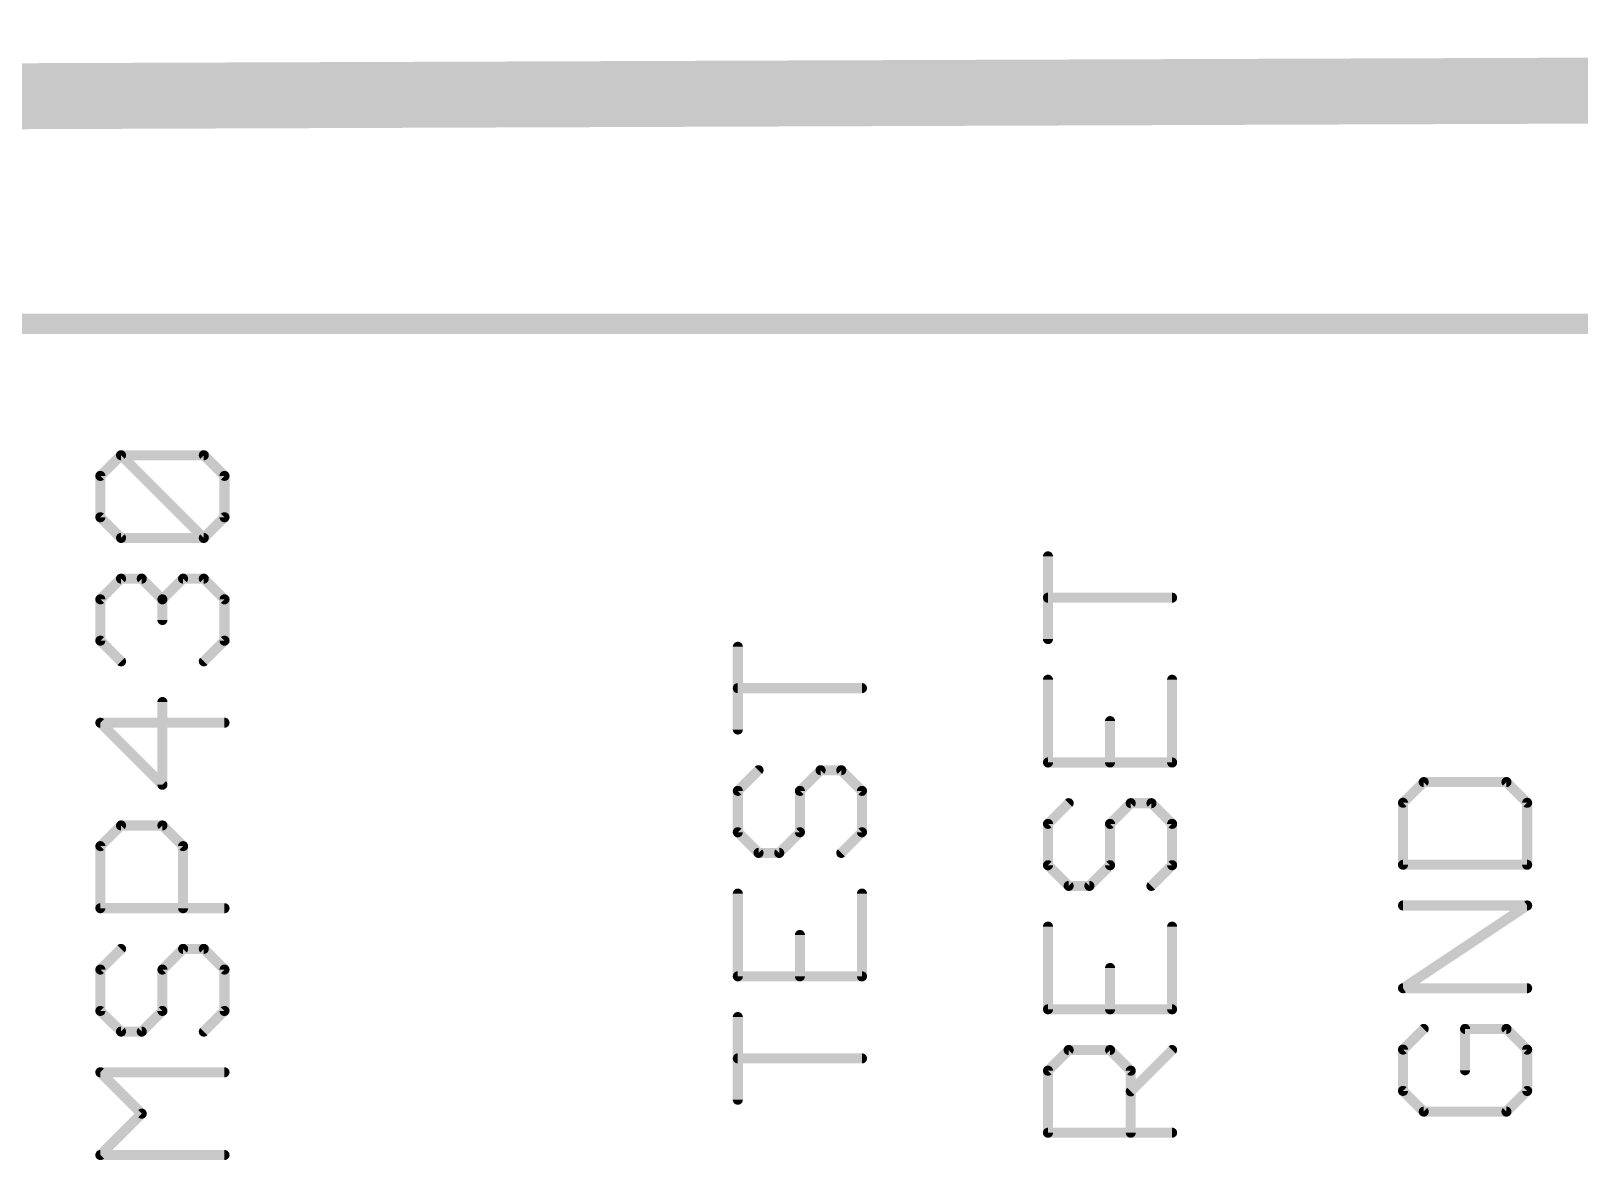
# Model space of a CAD drawing. Extents: x -18 to 155, y -13 to 99.
# Drawn here: x 82.49 to 94.22, y 90.66 to 99.22 of the extents above; entities that cross this region are included whole.
import ezdxf

# ---------------------------------------------------------------- set-up
doc = ezdxf.new("R2010")
doc.units = 0
for name, color, linetype in [('1', 22, 'CONTINUOUS'), ('20', 253, 'CONTINUOUS'), ('25', 253, 'CONTINUOUS')]:
    doc.layers.add(name, color=color, linetype=linetype)

msp = doc.modelspace()

# ---------------------------------------------------------------- linework, layer by layer
at = {"layer": '1', "const_width": 0.5}
msp.add_lwpolyline([(-17.4, 98.37), (151.16, 98.97)], dxfattribs=at)
at = {"layer": '20', "const_width": 0.1524}
msp.add_lwpolyline([(-12, 97), (144, 97)], dxfattribs=at)
at = {"layer": '25', "const_width": 0.0762}
for points in [[(83.0113, 95.847), (83.1681, 96.0038)], [(83.1681, 96.0038), (83.7951, 96.0038)], [(83.7951, 95.3767), (83.1681, 96.0038)], [(83.7951, 96.0038), (83.9519, 95.847)], [(83.0113, 95.5335), (83.0113, 95.847)], [(83.9519, 95.847), (83.9519, 95.5335)], [(83.1681, 95.3767), (83.0113, 95.5335)], [(83.9519, 95.5335), (83.7951, 95.3767)], [(83.7951, 95.3767), (83.1681, 95.3767)], [(90.1913, 94.6102), (90.1913, 95.2372)], [(83.0113, 94.9115), (83.1681, 95.0683)], [(83.1681, 95.0683), (83.3248, 95.0683)], [(83.3248, 95.0683), (83.4816, 94.9115)], [(83.4816, 94.9115), (83.6384, 95.0683)], [(83.6384, 95.0683), (83.7951, 95.0683)], [(83.7951, 95.0683), (83.9519, 94.9115)], [(83.0113, 94.598), (83.0113, 94.9115)], [(83.4816, 94.9115), (83.4816, 94.7547)], [(83.9519, 94.9115), (83.9519, 94.598)], [(91.1319, 94.9237), (90.1913, 94.9237)], [(83.1681, 94.4412), (83.0113, 94.598)], [(83.9519, 94.598), (83.7951, 94.4412)], [(87.8413, 93.9247), (87.8413, 94.5517)], [(90.1913, 94.3017), (90.1913, 93.6747)], [(91.1319, 93.6747), (91.1319, 94.3017)], [(88.7819, 94.2382), (87.8413, 94.2382)], [(83.4816, 93.5057), (83.4816, 94.1328)], [(83.9519, 93.976), (83.0113, 93.976)], [(83.0113, 93.976), (83.4816, 93.5057)], [(90.6616, 93.6747), (90.6616, 93.9882)], [(87.9981, 93.6162), (87.8413, 93.4594)], [(88.3116, 93.4594), (88.4684, 93.6162)], [(88.4684, 93.6162), (88.6251, 93.6162)], [(88.6251, 93.6162), (88.7819, 93.4594)], [(90.1913, 93.6747), (91.1319, 93.6747)], [(87.8413, 93.4594), (87.8413, 93.1459)], [(88.3116, 93.1459), (88.3116, 93.4594)], [(88.7819, 93.4594), (88.7819, 93.1459)], [(93.0381, 93.5262), (92.8813, 93.3694)], [(93.6651, 93.5262), (93.0381, 93.5262)], [(93.8219, 93.3694), (93.6651, 93.5262)], [(90.3481, 93.3662), (90.1913, 93.2094)], [(90.6616, 93.2094), (90.8184, 93.3662)], [(90.8184, 93.3662), (90.9751, 93.3662)], [(90.9751, 93.3662), (91.1319, 93.2094)], [(92.8813, 93.3694), (92.8813, 92.8991)], [(93.8219, 92.8991), (93.8219, 93.3694)], [(83.0113, 93.0405), (83.1681, 93.1972)], [(83.1681, 93.1972), (83.4816, 93.1972)], [(83.4816, 93.1972), (83.6384, 93.0405)], [(87.8413, 93.1459), (87.9981, 92.9891)], [(88.1548, 92.9891), (88.3116, 93.1459)], [(88.7819, 93.1459), (88.6251, 92.9891)], [(90.1913, 93.2094), (90.1913, 92.8959)], [(90.6616, 92.8959), (90.6616, 93.2094)], [(91.1319, 93.2094), (91.1319, 92.8959)], [(83.0113, 92.5702), (83.0113, 93.0405)], [(83.6384, 93.0405), (83.6384, 92.5702)], [(87.9981, 92.9891), (88.1548, 92.9891)], [(90.1913, 92.8959), (90.3481, 92.7391)], [(90.5048, 92.7391), (90.6616, 92.8959)], [(91.1319, 92.8959), (90.9751, 92.7391)], [(92.8813, 92.8991), (93.8219, 92.8991)], [(87.8413, 92.6807), (87.8413, 92.0536)], [(88.7819, 92.0536), (88.7819, 92.6807)], [(90.3481, 92.7391), (90.5048, 92.7391)], [(83.9519, 92.5702), (83.0113, 92.5702)], [(92.8813, 91.9636), (93.8219, 92.5907)], [(93.8219, 92.5907), (92.8813, 92.5907)], [(90.1913, 92.4307), (90.1913, 91.8036)], [(91.1319, 91.8036), (91.1319, 92.4307)], [(88.3116, 92.0536), (88.3116, 92.3672)], [(83.1681, 92.2617), (83.0113, 92.105)], [(83.4816, 92.105), (83.6384, 92.2617)], [(83.6384, 92.2617), (83.7951, 92.2617)], [(83.7951, 92.2617), (83.9519, 92.105)], [(83.0113, 92.105), (83.0113, 91.7914)], [(83.4816, 91.7914), (83.4816, 92.105)], [(83.9519, 92.105), (83.9519, 91.7914)], [(87.8413, 92.0536), (88.7819, 92.0536)], [(90.6616, 91.8036), (90.6616, 92.1172)], [(93.8219, 91.9636), (92.8813, 91.9636)], [(83.0113, 91.7914), (83.1681, 91.6347)], [(83.3248, 91.6347), (83.4816, 91.7914)], [(83.9519, 91.7914), (83.7951, 91.6347)], [(87.8413, 91.1181), (87.8413, 91.7452)], [(90.1913, 91.8036), (91.1319, 91.8036)], [(83.1681, 91.6347), (83.3248, 91.6347)], [(93.0381, 91.6552), (92.8813, 91.4984)], [(93.6651, 91.6552), (93.3516, 91.6552)], [(93.3516, 91.6552), (93.3516, 91.3416)], [(93.8219, 91.4984), (93.6651, 91.6552)], [(90.1913, 91.3384), (90.3481, 91.4952)], [(90.3481, 91.4952), (90.6616, 91.4952)], [(90.6616, 91.4952), (90.8184, 91.3384)], [(90.8184, 91.1816), (91.1319, 91.4952)], [(92.8813, 91.4984), (92.8813, 91.1849)], [(93.8219, 91.1849), (93.8219, 91.4984)], [(88.7819, 91.4316), (87.8413, 91.4316)], [(90.1913, 90.8681), (90.1913, 91.3384)], [(90.8184, 91.3384), (90.8184, 90.8681)], [(83.3248, 91.0127), (83.0113, 91.3262)], [(83.0113, 91.3262), (83.9519, 91.3262)], [(92.8813, 91.1849), (93.0381, 91.0281)], [(93.6651, 91.0281), (93.8219, 91.1849)], [(83.0113, 90.6991), (83.3248, 91.0127)], [(93.0381, 91.0281), (93.6651, 91.0281)], [(91.1319, 90.8681), (90.1913, 90.8681)], [(83.9519, 90.6991), (83.0113, 90.6991)]]:
    msp.add_lwpolyline(points, dxfattribs=at)
at = {"layer": '25', "const_width": 0.0381}
for points in [[(83.1815, 96.0173, 1), (83.1546, 95.9903)], [(83.1681, 96.0228, 1), (83.1681, 95.9848)], [(83.1815, 95.9903, 1), (83.1546, 96.0173)], [(83.8086, 96.0173, 1), (83.7817, 95.9903)], [(83.7951, 95.9848, 1), (83.7951, 96.0228)], [(83.0303, 95.847, 1), (82.9922, 95.847)], [(82.9978, 95.8605, 1), (83.0248, 95.8336)], [(83.971, 95.847, 1), (83.9329, 95.847)], [(83.9384, 95.8336, 1), (83.9654, 95.8605)], [(83.0248, 95.547, 1), (82.9978, 95.52)], [(82.9922, 95.5335, 1), (83.0303, 95.5335)], [(83.9329, 95.5335, 1), (83.971, 95.5335)], [(83.9654, 95.52, 1), (83.9384, 95.547)], [(83.1681, 95.3958, 1), (83.1681, 95.3577)], [(83.1546, 95.3633, 1), (83.1815, 95.3902)], [(83.7817, 95.3902, 1), (83.8086, 95.3633)], [(83.7817, 95.3633, 1), (83.8086, 95.3902)], [(83.7951, 95.3577, 1), (83.7951, 95.3958)], [(90.2103, 95.2372, 1), (90.1722, 95.2372)], [(83.1681, 95.0873, 1), (83.1681, 95.0492)], [(83.1815, 95.0548, 1), (83.1546, 95.0818)], [(83.3383, 95.0818, 1), (83.3114, 95.0548)], [(83.3248, 95.0492, 1), (83.3248, 95.0873)], [(83.6384, 95.0873, 1), (83.6384, 95.0492)], [(83.6518, 95.0548, 1), (83.6249, 95.0818)], [(83.8086, 95.0818, 1), (83.7817, 95.0548)], [(83.7951, 95.0492, 1), (83.7951, 95.0873)], [(83.0303, 94.9115, 1), (82.9922, 94.9115)], [(82.9978, 94.925, 1), (83.0248, 94.898)], [(83.4681, 94.925, 1), (83.4951, 94.898)], [(83.5006, 94.9115, 1), (83.4626, 94.9115)], [(83.4681, 94.898, 1), (83.4951, 94.925)], [(83.971, 94.9115, 1), (83.9329, 94.9115)], [(83.9384, 94.898, 1), (83.9654, 94.925)], [(90.1913, 94.9428, 1), (90.1913, 94.9047)], [(91.1319, 94.9047, 1), (91.1319, 94.9428)], [(83.4626, 94.7547, 1), (83.5006, 94.7547)], [(83.0248, 94.6114, 1), (82.9978, 94.5845)], [(82.9922, 94.598, 1), (83.0303, 94.598)], [(83.9329, 94.598, 1), (83.971, 94.598)], [(83.9654, 94.5845, 1), (83.9384, 94.6114)], [(87.8603, 94.5517, 1), (87.8222, 94.5517)], [(90.1722, 94.6102, 1), (90.2103, 94.6102)], [(83.1546, 94.4277, 1), (83.1815, 94.4547)], [(83.7817, 94.4547, 1), (83.8086, 94.4277)], [(90.2103, 94.3017, 1), (90.1722, 94.3017)], [(91.1509, 94.3017, 1), (91.1129, 94.3017)], [(87.8413, 94.2572, 1), (87.8413, 94.2191)], [(88.7819, 94.2191, 1), (88.7819, 94.2572)], [(83.5006, 94.1328, 1), (83.4626, 94.1328)], [(83.0248, 93.9895, 1), (82.9978, 93.9625)], [(83.0113, 93.995, 1), (83.0113, 93.9569)], [(83.9519, 93.9569, 1), (83.9519, 93.995)], [(90.6806, 93.9882, 1), (90.6426, 93.9882)], [(87.8222, 93.9247, 1), (87.8603, 93.9247)], [(88.0115, 93.6027, 1), (87.9846, 93.6297)], [(88.4684, 93.6353, 1), (88.4684, 93.5972)], [(88.4818, 93.6027, 1), (88.4549, 93.6297)], [(88.6386, 93.6297, 1), (88.6117, 93.6027)], [(88.6251, 93.5972, 1), (88.6251, 93.6353)], [(90.1913, 93.6937, 1), (90.1913, 93.6556)], [(90.1722, 93.6747, 1), (90.2103, 93.6747)], [(90.6426, 93.6747, 1), (90.6806, 93.6747)], [(91.1129, 93.6747, 1), (91.1509, 93.6747)], [(91.1319, 93.6556, 1), (91.1319, 93.6937)], [(83.4626, 93.5057, 1), (83.5006, 93.5057)], [(83.4681, 93.4922, 1), (83.4951, 93.5192)], [(87.8603, 93.4594, 1), (87.8222, 93.4594)], [(87.8278, 93.4729, 1), (87.8548, 93.446)], [(88.2981, 93.4729, 1), (88.3251, 93.446)], [(88.3306, 93.4594, 1), (88.2926, 93.4594)], [(88.801, 93.4594, 1), (88.7629, 93.4594)], [(88.7684, 93.446, 1), (88.7954, 93.4729)], [(93.0381, 93.5453, 1), (93.0381, 93.5072)], [(93.0515, 93.5127, 1), (93.0246, 93.5397)], [(93.6786, 93.5397, 1), (93.6517, 93.5127)], [(93.6651, 93.5072, 1), (93.6651, 93.5453)], [(90.3615, 93.3527, 1), (90.3346, 93.3797)], [(90.8184, 93.3853, 1), (90.8184, 93.3472)], [(90.8318, 93.3527, 1), (90.8049, 93.3797)], [(90.9886, 93.3797, 1), (90.9617, 93.3527)], [(90.9751, 93.3472, 1), (90.9751, 93.3853)], [(92.9003, 93.3694, 1), (92.8622, 93.3694)], [(92.8678, 93.3829, 1), (92.8948, 93.356)], [(93.8409, 93.3694, 1), (93.8029, 93.3694)], [(93.8084, 93.356, 1), (93.8354, 93.3829)], [(83.1681, 93.2163, 1), (83.1681, 93.1782)], [(83.1815, 93.1838, 1), (83.1546, 93.2107)], [(83.4951, 93.2107, 1), (83.4681, 93.1838)], [(83.4816, 93.1782, 1), (83.4816, 93.2163)], [(87.8548, 93.1594, 1), (87.8278, 93.1324)], [(87.8222, 93.1459, 1), (87.8603, 93.1459)], [(88.2926, 93.1459, 1), (88.3306, 93.1459)], [(88.3251, 93.1324, 1), (88.2981, 93.1594)], [(88.7629, 93.1459, 1), (88.801, 93.1459)], [(88.7954, 93.1324, 1), (88.7684, 93.1594)], [(90.2103, 93.2094, 1), (90.1722, 93.2094)], [(90.1778, 93.2229, 1), (90.2048, 93.196)], [(90.6806, 93.2094, 1), (90.6426, 93.2094)], [(90.6481, 93.2229, 1), (90.6751, 93.196)], [(91.1509, 93.2094, 1), (91.1129, 93.2094)], [(91.1184, 93.196, 1), (91.1454, 93.2229)], [(83.0303, 93.0405, 1), (82.9922, 93.0405)], [(82.9978, 93.0539, 1), (83.0248, 93.027)], [(83.6574, 93.0405, 1), (83.6193, 93.0405)], [(83.6249, 93.027, 1), (83.6518, 93.0539)], [(87.9981, 93.0082, 1), (87.9981, 92.9701)], [(87.9846, 92.9757, 1), (88.0115, 93.0026)], [(88.1414, 93.0026, 1), (88.1683, 92.9757)], [(88.1548, 92.9701, 1), (88.1548, 93.0082)], [(88.6117, 93.0026, 1), (88.6386, 92.9757)], [(90.2048, 92.9094, 1), (90.1778, 92.8824)], [(90.1722, 92.8959, 1), (90.2103, 92.8959)], [(90.6426, 92.8959, 1), (90.6806, 92.8959)], [(90.6751, 92.8824, 1), (90.6481, 92.9094)], [(91.1129, 92.8959, 1), (91.1509, 92.8959)], [(91.1454, 92.8824, 1), (91.1184, 92.9094)], [(92.8813, 92.9182, 1), (92.8813, 92.8801)], [(92.8622, 92.8991, 1), (92.9003, 92.8991)], [(93.8029, 92.8991, 1), (93.8409, 92.8991)], [(93.8219, 92.8801, 1), (93.8219, 92.9182)], [(87.8603, 92.6807, 1), (87.8222, 92.6807)], [(88.801, 92.6807, 1), (88.7629, 92.6807)], [(90.3481, 92.7582, 1), (90.3481, 92.7201)], [(90.3346, 92.7257, 1), (90.3615, 92.7526)], [(90.4914, 92.7526, 1), (90.5183, 92.7257)], [(90.5048, 92.7201, 1), (90.5048, 92.7582)], [(90.9617, 92.7526, 1), (90.9886, 92.7257)], [(83.0113, 92.5892, 1), (83.0113, 92.5511)], [(82.9922, 92.5702, 1), (83.0303, 92.5702)], [(83.6193, 92.5702, 1), (83.6574, 92.5702)], [(83.9519, 92.5511, 1), (83.9519, 92.5892)], [(92.8813, 92.6097, 1), (92.8813, 92.5716)], [(93.8325, 92.5748, 1), (93.8113, 92.6065)], [(93.8219, 92.5716, 1), (93.8219, 92.6097)], [(90.2103, 92.4307, 1), (90.1722, 92.4307)], [(91.1509, 92.4307, 1), (91.1129, 92.4307)], [(88.3306, 92.3672, 1), (88.2926, 92.3672)], [(83.1815, 92.2483, 1), (83.1546, 92.2752)], [(83.6384, 92.2808, 1), (83.6384, 92.2427)], [(83.6518, 92.2483, 1), (83.6249, 92.2752)], [(83.8086, 92.2752, 1), (83.7817, 92.2483)], [(83.7951, 92.2427, 1), (83.7951, 92.2808)], [(83.0303, 92.105, 1), (82.9922, 92.105)], [(82.9978, 92.1184, 1), (83.0248, 92.0915)], [(83.4681, 92.1184, 1), (83.4951, 92.0915)], [(83.5006, 92.105, 1), (83.4626, 92.105)], [(83.971, 92.105, 1), (83.9329, 92.105)], [(83.9384, 92.0915, 1), (83.9654, 92.1184)], [(87.8413, 92.0727, 1), (87.8413, 92.0346)], [(88.7819, 92.0346, 1), (88.7819, 92.0727)], [(90.6806, 92.1172, 1), (90.6426, 92.1172)], [(87.8222, 92.0536, 1), (87.8603, 92.0536)], [(88.2926, 92.0536, 1), (88.3306, 92.0536)], [(88.7629, 92.0536, 1), (88.801, 92.0536)], [(92.8813, 91.9827, 1), (92.8813, 91.9446)], [(92.8707, 91.9795, 1), (92.8919, 91.9478)], [(93.8219, 91.9446, 1), (93.8219, 91.9827)], [(83.0248, 91.8049, 1), (82.9978, 91.778)], [(82.9922, 91.7914, 1), (83.0303, 91.7914)], [(83.4626, 91.7914, 1), (83.5006, 91.7914)], [(83.4951, 91.778, 1), (83.4681, 91.8049)], [(83.9329, 91.7914, 1), (83.971, 91.7914)], [(83.9654, 91.778, 1), (83.9384, 91.8049)], [(87.8603, 91.7452, 1), (87.8222, 91.7452)], [(90.1913, 91.8227, 1), (90.1913, 91.7846)], [(90.1722, 91.8036, 1), (90.2103, 91.8036)], [(90.6426, 91.8036, 1), (90.6806, 91.8036)], [(91.1129, 91.8036, 1), (91.1509, 91.8036)], [(91.1319, 91.7846, 1), (91.1319, 91.8227)], [(83.1681, 91.6537, 1), (83.1681, 91.6156)], [(83.1546, 91.6212, 1), (83.1815, 91.6481)], [(83.3114, 91.6481, 1), (83.3383, 91.6212)], [(83.3248, 91.6156, 1), (83.3248, 91.6537)], [(83.7817, 91.6481, 1), (83.8086, 91.6212)], [(93.0515, 91.6417, 1), (93.0246, 91.6686)], [(93.3516, 91.6742, 1), (93.3516, 91.6361)], [(93.3706, 91.6552, 1), (93.3326, 91.6552)], [(93.6786, 91.6686, 1), (93.6517, 91.6417)], [(93.6651, 91.6361, 1), (93.6651, 91.6742)], [(90.3481, 91.5142, 1), (90.3481, 91.4761)], [(90.3615, 91.4817, 1), (90.3346, 91.5086)], [(90.6751, 91.5086, 1), (90.6481, 91.4817)], [(90.6616, 91.4761, 1), (90.6616, 91.5142)], [(91.1454, 91.4817, 1), (91.1184, 91.5086)], [(92.9003, 91.4984, 1), (92.8622, 91.4984)], [(92.8678, 91.5119, 1), (92.8948, 91.4849)], [(93.8409, 91.4984, 1), (93.8029, 91.4984)], [(93.8084, 91.4849, 1), (93.8354, 91.5119)], [(87.8413, 91.4507, 1), (87.8413, 91.4126)], [(88.7819, 91.4126, 1), (88.7819, 91.4507)], [(90.2103, 91.3384, 1), (90.1722, 91.3384)], [(90.8374, 91.3384, 1), (90.7993, 91.3384)], [(83.0248, 91.3397, 1), (82.9978, 91.3127)], [(83.0113, 91.3453, 1), (83.0113, 91.3072)], [(83.9519, 91.3072, 1), (83.9519, 91.3453)], [(90.1778, 91.3519, 1), (90.2048, 91.3249)], [(90.8049, 91.3249, 1), (90.8318, 91.3519)], [(93.3326, 91.3416, 1), (93.3706, 91.3416)], [(90.8049, 91.1951, 1), (90.8318, 91.1682)], [(92.8948, 91.1983, 1), (92.8678, 91.1714)], [(92.8622, 91.1849, 1), (92.9003, 91.1849)], [(93.8029, 91.1849, 1), (93.8409, 91.1849)], [(93.8354, 91.1714, 1), (93.8084, 91.1983)], [(83.3383, 90.9992, 1), (83.3114, 91.0261)], [(83.3114, 90.9992, 1), (83.3383, 91.0261)], [(87.8222, 91.1181, 1), (87.8603, 91.1181)], [(93.0381, 91.0472, 1), (93.0381, 91.0091)], [(93.0246, 91.0146, 1), (93.0515, 91.0416)], [(93.6517, 91.0416, 1), (93.6786, 91.0146)], [(93.6651, 91.0091, 1), (93.6651, 91.0472)], [(90.1913, 90.8871, 1), (90.1913, 90.8491)], [(91.1319, 90.8491, 1), (91.1319, 90.8871)], [(90.1722, 90.8681, 1), (90.2103, 90.8681)], [(90.7993, 90.8681, 1), (90.8374, 90.8681)], [(83.0113, 90.7182, 1), (83.0113, 90.6801)], [(82.9978, 90.7126, 1), (83.0248, 90.6857)], [(83.9519, 90.6801, 1), (83.9519, 90.7182)]]:
    msp.add_lwpolyline(points, format="xyb", dxfattribs=at)

doc.saveas('drawing.dxf')
